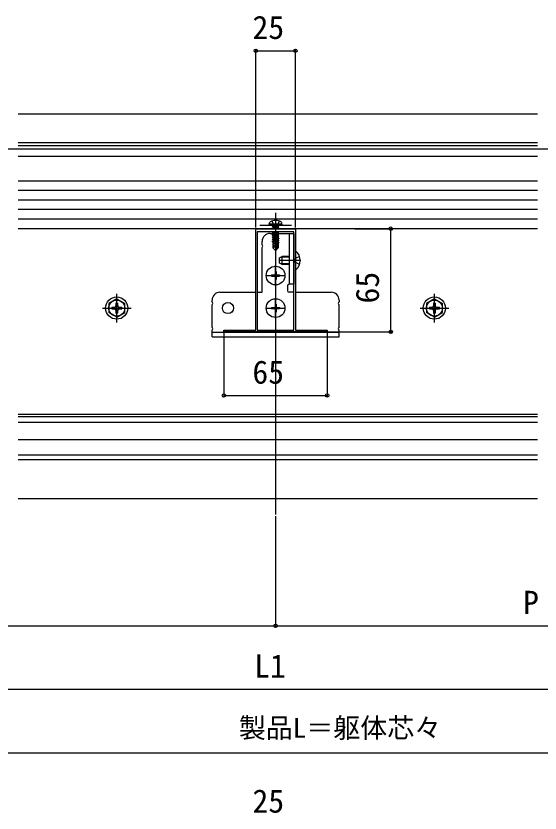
# Model space of a CAD drawing. Units: millimetres, scale not verified. Extents: x -875 to 875, y -1304 to 1296.
# Drawn here: x -113 to 217, y 197 to 699 of the extents above; entities that cross this region are included whole.
import ezdxf
from ezdxf.enums import TextEntityAlignment as Align

# ---------------------------------------------------------------- set-up
doc = ezdxf.new("R2010")
doc.units = ezdxf.units.MM
doc.header["$LTSCALE"] = 8
for name, color, linetype in [('0-3_YKK_11', 7, 'Continuous'), ('0-4_YKK_12', 2, 'Continuous'), ('0-5_YKK_13', 4, 'Continuous'), ('0-6_YKK_D', 6, 'Continuous')]:
    doc.layers.add(name, color=color, linetype=linetype)
doc.styles.add('ＭＳ ゴシック', font='')
doc.styles.get('ＭＳ ゴシック').set_extended_font_data('MS Gothic')

msp = doc.modelspace()

# ---------------------------------------------------------------- linework, layer by layer
at = {"layer": '0-3_YKK_11'}
for points in [[(82.5, 500.299), (17.5, 500.299), (17.5, 501.499), (24.542, 501.499), (24.725, 501.379), (25.275, 501.379), (25.458, 501.499), (37.5, 501.499), (37.5, 565.299), (49.542, 565.299), (49.725, 565.179), (50.275, 565.179), (50.458, 565.299), (62.5, 565.299), (62.5, 501.499), (74.542, 501.499), (74.725, 501.379), (75.275, 501.379), (75.458, 501.499), (82.5, 501.499)], [(38.5, 563.299), (38.5, 501.499), (61.5, 501.499), (61.5, 563.299)]]:
    msp.add_lwpolyline(points, close=True, dxfattribs=at)
at = {"layer": '0-4_YKK_12'}
for p, q in [((215, 637.3), (-112, 637.3)), ((215, 619.3), (-112, 619.3)), ((215, 617.348), (-112, 617.348)), ((848.5, 615.3), (-801, 615.3)), ((215, 610.8), (-112, 610.8)), ((50, 575.299), (50, 385.3)), ((215, 448.3), (-112, 448.3)), ((215, 446.8), (-112, 446.8)), ((215, 443.3), (-112, 443.3)), ((215, 432.3), (-112, 432.3)), ((215, 422.8), (-112, 422.8)), ((215, 419.8), (-112, 419.8)), ((215, 395.3), (-112, 395.3))]:
    msp.add_line(p, q, dxfattribs=at)
at = {"layer": '0-5_YKK_13'}
for p, q in [((215, 610.8), (-112, 610.8)), ((215, 595.3), (-112, 595.3)), ((215, 595.3), (-112, 595.3)), ((215, 589.3), (-112, 589.3)), ((215, 583.3), (-112, 583.3)), ((215, 577.3), (-112, 577.3)), ((215, 571.3), (-112, 571.3)), ((40, 567.6), (60, 567.6)), ((46, 568.1), (46.141, 568.902)), ((54, 568.1), (46, 568.1)), ((46, 568.1), (46.088, 567.6)), ((53.912, 567.6), (46.088, 567.6)), ((47.9, 566.95), (51.5, 567.55)), ((51.5, 567.45), (47.9, 566.85)), ((47.9, 566.95), (48.45, 567.268)), ((51.5, 567.55), (48.45, 567.268)), ((48.45, 566.532), (51.5, 567.45)), ((48.45, 567.4), (48.45, 567.268)), ((50, 571.5), (50, 550.6)), ((51.5, 567.55), (51.5, 567.45)), ((51.55, 567.4), (51.55, 566.568)), ((54, 568.1), (53.859, 568.902)), ((54, 568.1), (53.912, 567.6)), ((215, 565.3), (-112, 565.3)), ((46.5, 562.299), (48.33, 562.299)), ((47.9, 566.95), (47.9, 566.85)), ((47.9, 566.95), (47.9, 566.85)), ((47.9, 566.85), (48.45, 566.532)), ((47.9, 565.55), (52.1, 566.25)), ((52.1, 566.15), (47.9, 565.45)), ((47.9, 565.55), (48.45, 565.868)), ((47.9, 565.55), (47.9, 565.45)), ((47.9, 565.45), (48.16, 565.3)), ((51.8, 563.3), (47.9, 562.65)), ((47.9, 562.75), (51.2, 563.3)), ((47.9, 562.75), (48.45, 563.068)), ((47.9, 562.75), (47.9, 562.65)), ((47.9, 562.65), (48.45, 562.332)), ((47.9, 561.35), (52.1, 562.05)), ((52.1, 561.95), (47.9, 561.25)), ((51.55, 566.568), (48.45, 565.868)), ((48.45, 566.532), (48.45, 565.868)), ((49.479, 563.3), (48.45, 563.068)), ((48.45, 563.3), (48.45, 563.068)), ((51.55, 562.368), (48.45, 561.668)), ((48.45, 562.332), (48.45, 561.668)), ((51.55, 565.832), (49.192, 565.3)), ((52.1, 566.25), (51.55, 566.568)), ((52.1, 566.15), (51.55, 565.832)), ((51.55, 565.832), (51.55, 565.3)), ((51.55, 563.032), (51.55, 562.368)), ((52.1, 562.05), (51.55, 562.368)), ((51.55, 562.299), (61.5, 562.299)), ((52.1, 566.25), (52.1, 566.15)), ((52.1, 562.05), (52.1, 561.95)), ((58.6, 562.299), (58.6, 530.299)), ((61.5, 562.299), (61.5, 530.299)), ((41.5, 555.165), (41.5, 557.299)), ((47.9, 561.35), (48.45, 561.668)), ((47.9, 561.35), (47.9, 561.25)), ((47.9, 561.25), (48.45, 560.932)), ((47.9, 559.95), (52.1, 560.65)), ((52.1, 560.55), (47.9, 559.85)), ((47.9, 559.95), (48.45, 560.268)), ((47.9, 559.95), (47.9, 559.85)), ((47.9, 559.85), (48.45, 559.532)), ((47.9, 558.55), (52.1, 559.25)), ((52.1, 559.15), (47.9, 558.45)), ((47.9, 558.55), (48.45, 558.868)), ((47.9, 558.55), (47.9, 558.45)), ((47.9, 558.45), (48.45, 558.132)), ((47.9, 557.15), (50.926, 557.654)), ((50.898, 557.55), (47.9, 557.05)), ((47.9, 557.15), (48.45, 557.468)), ((47.9, 557.15), (47.9, 557.05)), ((47.9, 557.05), (48.45, 556.732)), ((51.55, 560.968), (48.45, 560.268)), ((48.45, 560.932), (48.45, 560.268)), ((51.55, 559.568), (48.45, 558.868)), ((48.45, 559.532), (48.45, 558.868)), ((51.55, 558.168), (48.45, 557.468)), ((48.45, 558.132), (48.45, 557.468)), ((50.84, 557.272), (48.45, 556.732)), ((50.91, 557.607), (50, 553.222)), ((51.332, 557.723), (50.15, 552.024)), ((51.332, 557.722), (52.1, 557.85)), ((52.1, 557.75), (51.387, 557.631)), ((51.4, 557.552), (51.4, 553.274)), ((51.55, 561.632), (51.55, 560.968)), ((52.1, 560.65), (51.55, 560.968)), ((51.55, 560.232), (51.55, 559.568)), ((52.1, 559.25), (51.55, 559.568)), ((51.55, 558.832), (51.55, 558.168)), ((52.1, 557.85), (51.55, 558.168)), ((51.55, 557.432), (51.55, 556.768)), ((52.1, 560.65), (52.1, 560.55)), ((52.1, 559.25), (52.1, 559.15)), ((52.1, 557.85), (52.1, 557.75)), ((41.5, 525.299), (41.5, 553.433)), ((48.3, 556), (48.45, 556.068)), ((48.3, 556), (48.3, 553.15)), ((50.576, 556), (48.3, 556)), ((49.257, 553.953), (48.3, 553.15)), ((49.85, 551.6), (48.3, 553.15)), ((48.45, 556.732), (48.45, 556.068)), ((50.695, 556.575), (48.45, 556.068)), ((50.635, 556.283), (48.917, 556)), ((50, 553.222), (49.85, 551.6)), ((50, 553.222), (50, 551.6)), ((51.4, 553.274), (50.15, 552.024)), ((50.15, 551.6), (51.7, 553.15)), ((50.15, 552.024), (50.15, 551.6)), ((50.58, 556.016), (50.496, 556)), ((51.55, 556.768), (51.397, 556.733)), ((52, 556.508), (51.4, 556.409)), ((52, 556.292), (51.4, 556.176)), ((51.7, 556), (51.4, 556)), ((51.7, 553.15), (51.4, 553.274)), ((52, 556.508), (51.55, 556.768)), ((52, 556.292), (51.7, 556.119)), ((51.7, 556.119), (51.7, 553.15)), ((52, 556.508), (52, 556.292)), ((49.85, 551.6), (50.15, 551.6)), ((52.5, 546.999), (54.2, 547.799)), ((52.5, 543.599), (52.5, 546.999)), ((58.6, 547.366), (53.28, 547.366)), ((58.6, 547.799), (54.2, 547.799)), ((54.2, 542.799), (54.2, 547.799)), ((65.083, 547.799), (62.365, 546.444)), ((62.5, 551.199), (62.5, 539.399)), ((62.748, 551.199), (62.5, 551.199)), ((62.748, 539.399), (62.748, 551.199)), ((50, 529.5), (50, 542.1)), ((66, 545.299), (52, 545.299)), ((54.2, 542.799), (52.5, 543.599)), ((58.6, 543.232), (53.28, 543.232)), ((58.6, 542.799), (54.2, 542.799)), ((61.756, 545.299), (62.365, 546.444)), ((61.756, 545.299), (62.365, 544.154)), ((65.083, 542.799), (62.365, 544.154)), ((49.65, 538.3), (50.35, 538.3)), ((49.65, 538.3), (49.65, 536.65)), ((50.35, 538.3), (50.35, 536.65)), ((62.748, 539.399), (62.5, 539.399)), ((43.7, 535.8), (56.3, 535.8)), ((47.5, 536.15), (47.5, 535.45)), ((47.5, 536.15), (49.15, 536.15)), ((47.5, 535.45), (49.15, 535.45)), ((49.65, 534.95), (49.65, 533.3)), ((49.65, 533.3), (50.35, 533.3)), ((50.35, 534.95), (50.35, 533.3)), ((50.85, 536.15), (52.5, 536.15)), ((50.85, 535.45), (52.5, 535.45)), ((52.5, 536.15), (52.5, 535.45)), ((57.5, 529.299), (57.5, 526.299)), ((61.5, 530.299), (58.5, 530.299)), ((-50, 506.3), (-50, 524.3)), ((15, 525.299), (37.5, 525.299)), ((38.5, 525.299), (41.5, 525.299)), ((61.5, 525.299), (58.5, 525.299)), ((62.5, 525.299), (85, 525.299)), ((150, 506.3), (150, 524.3)), ((-50, 521.05), (-55, 518.163)), ((-55, 518.163), (-55, 512.437)), ((-50.5, 518.45), (-50.5, 516.8)), ((-49.5, 518.45), (-50.5, 518.45)), ((-50, 521.05), (-45, 518.163)), ((-49.5, 518.45), (-49.5, 516.8)), ((-45, 512.437), (-45, 518.163)), ((10, 519.165), (10, 520.299)), ((10, 503.165), (10, 517.433)), ((49.65, 517.8), (50.35, 517.8)), ((49.65, 517.8), (49.65, 516.15)), ((50, 509), (50, 521.6)), ((50.35, 517.8), (50.35, 516.15)), ((90, 520.299), (90, 519.165)), ((90, 503.165), (90, 517.433)), ((150, 521.05), (145, 518.163)), ((145, 518.163), (145, 512.437)), ((149.5, 518.45), (149.5, 516.8)), ((150.5, 518.45), (149.5, 518.45)), ((150, 521.05), (155, 518.163)), ((150.5, 518.45), (150.5, 516.8)), ((155, 512.437), (155, 518.163)), ((-59, 515.3), (-41, 515.3)), ((-50, 509.55), (-55, 512.437)), ((-53.15, 515.8), (-51.5, 515.8)), ((-53.15, 515.8), (-53.15, 514.8)), ((-53.15, 514.8), (-51.5, 514.8)), ((-50.5, 513.8), (-50.5, 512.15)), ((-50.5, 512.15), (-49.5, 512.15)), ((-50, 509.55), (-45, 512.437)), ((-49.5, 513.8), (-49.5, 512.15)), ((-48.5, 515.8), (-46.85, 515.8)), ((-48.5, 514.8), (-46.85, 514.8)), ((-46.85, 514.8), (-46.85, 515.8)), ((43.7, 515.3), (56.3, 515.3)), ((47.5, 515.65), (47.5, 514.95)), ((47.5, 515.65), (49.15, 515.65)), ((47.5, 514.95), (49.15, 514.95)), ((49.65, 514.45), (49.65, 512.8)), ((49.65, 512.8), (50.35, 512.8)), ((50.35, 514.45), (50.35, 512.8)), ((50.85, 515.65), (52.5, 515.65)), ((50.85, 514.95), (52.5, 514.95)), ((52.5, 515.65), (52.5, 514.95)), ((141, 515.3), (159, 515.3)), ((150, 509.55), (145, 512.437)), ((146.85, 515.8), (148.5, 515.8)), ((146.85, 515.8), (146.85, 514.8)), ((146.85, 514.8), (148.5, 514.8)), ((149.5, 513.8), (149.5, 512.15)), ((149.5, 512.15), (150.5, 512.15)), ((150, 509.55), (155, 512.437)), ((150.5, 513.8), (150.5, 512.15)), ((151.5, 515.8), (153.15, 515.8)), ((151.5, 514.8), (153.15, 514.8)), ((153.15, 514.8), (153.15, 515.8)), ((10, 497.3), (10, 501.433)), ((10, 500.2), (90, 500.2)), ((10, 497.3), (90, 497.3)), ((90, 497.3), (90, 501.433))]:
    msp.add_line(p, q, dxfattribs=at)
for points in [[(47.7, 570.079), (48.855, 567.763), (50, 567.154)], [(52.3, 570.079), (51.145, 567.763), (50, 567.154)], [(52.013, 563.3), (51.55, 563.032), (48.45, 562.332)], [(52.1, 561.95), (51.55, 561.632), (48.45, 560.932)], [(52.1, 560.55), (51.55, 560.232), (48.45, 559.532)], [(52.1, 559.15), (51.55, 558.832), (48.45, 558.132)], [(52.1, 557.75), (51.55, 557.432), (51.4, 557.399)], [(50, 553.222), (49.257, 553.953), (49.1, 556)]]:
    msp.add_lwpolyline(points, dxfattribs=at)
for centre, radius in [((50, 535.8), 5.9), ((-50, 515.3), 7), ((150, 515.3), 7), ((-50, 515.3), 5), ((20, 515.3), 3.5), ((50, 515.3), 5.9), ((150, 515.3), 5)]:
    msp.add_circle(centre, radius, dxfattribs=at)
for centre, radius, start, end in [((47.028, 568.746), 0.9, 122.05588, 170), ((50, 564), 6.5, 57.94412, 122.05588), ((48.25, 567.4), 0.2, 0, 90), ((51.75, 567.4), 0.2, 90, 180), ((52.972, 568.746), 0.9, 10, 57.94412), ((46.5, 557.299), 5, 90, 180), ((51.152, 557.552), 0.248, 0, 167.19096), ((41, 554.299), 1, 300, 60), ((57.8, 545.299), 7.7, 309.98312, 50.01688), ((49.15, 536.65), 0.5, 270, 0), ((49.15, 534.95), 0.5, 0, 90), ((50.85, 536.65), 0.5, 180, 270), ((50.85, 534.95), 0.5, 90, 180), ((58.5, 529.299), 1, 90, 180), ((15, 520.299), 5, 90, 180), ((58.5, 526.299), 1, 180, 270), ((85, 520.299), 5, 0, 90), ((-51.5, 516.8), 1, 270, 0), ((-48.5, 516.8), 1, 180, 270), ((9.5, 518.299), 1, 300, 60), ((90.5, 518.299), 1, 120, 240), ((148.5, 516.8), 1, 270, 0), ((151.5, 516.8), 1, 180, 270), ((-51.5, 513.8), 1, 0, 90), ((-48.5, 513.8), 1, 90, 180), ((49.15, 516.15), 0.5, 270, 0), ((49.15, 514.45), 0.5, 0, 90), ((50.85, 516.15), 0.5, 180, 270), ((50.85, 514.45), 0.5, 90, 180), ((148.5, 513.8), 1, 0, 90), ((151.5, 513.8), 1, 90, 180), ((9.5, 502.299), 1, 300, 60), ((90.5, 502.299), 1, 120, 240)]:
    msp.add_arc(centre, radius, start, end, dxfattribs=at)
at = {"layer": '0-6_YKK_D'}
for p, q in [((37.5, 565.999), (37.5, 678.3)), ((62.5, 565.999), (62.5, 678.3)), ((37.5, 677.3), (62.5, 677.3)), ((100, 565.299), (123.5, 565.299)), ((122.5, 500.299), (122.5, 565.299)), ((17.5, 499.599), (17.5, 459.299)), ((82.5, 499.599), (82.5, 459.299)), ((83.2, 500.299), (123.5, 500.299)), ((17.5, 460.299), (82.5, 460.299)), ((50, 384.3), (50, 314.3)), ((50, 384.3), (50, 314.3)), ((-280, 315.3), (50, 315.3)), ((50, 315.3), (380, 315.3)), ((710, 275.3), (-610, 275.3)), ((-610, 235.3), (848.5, 235.3))]:
    msp.add_line(p, q, dxfattribs=at)
for centre in [(37.5, 677.3), (62.5, 677.3), (122.5, 565.299), (122.5, 500.299), (17.5, 460.299), (82.5, 460.299), (50, 315.3), (50, 315.3)]:
    msp.add_circle(centre, 1.075, dxfattribs=at)

# ---------------------------------------------------------------- texts
at = {"layer": '0-6_YKK_D', "style": 'ＭＳ ゴシック'}
for s, height, p in [('25', 14.66, (35.455, 680.3)), ('65', 14.66, (35.398, 463.299)), ('P', 14.66, (205.795, 318.3)), ('L1', 14.66, (36.477, 278.3)), ('製品L＝躯体芯々', 12.46, (26.861, 241.101)), ('25', 14.66, (35.455, 193.3))]:
    msp.add_text(s, height=height, dxfattribs=at).set_placement(p, align=Align.BOTTOM_LEFT)
msp.add_text('65', height=14.66, rotation=90, dxfattribs=at).set_placement((119.5, 518.196), align=Align.BOTTOM_LEFT)

doc.saveas('drawing.dxf')
